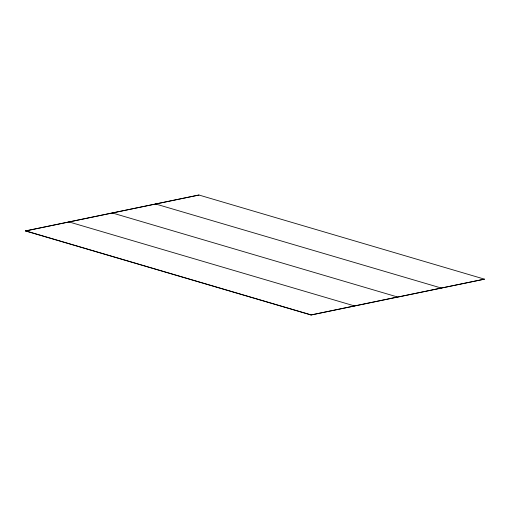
<?xml version="1.0" encoding="UTF-8"?>
<svg xmlns="http://www.w3.org/2000/svg" width="510" height="510" viewBox="0 0 510 510"><rect width="100%" height="100%" fill="white"/><g stroke="black" fill="none" stroke-linecap="round" stroke-linejoin="round"><path stroke-width="0.76" d="M484.481 279.155L311.043 314.976L25.5 230.947L198.957 195.024L484.481 279.155L397.762 297.062L112.238 212.938M68.876 221.895L354.418 305.917M155.595 203.981L441.137 288.003M198.957 195.024L25.5 230.947M311.043 314.976L397.009 297.12M25.519 230.845L311.062 314.874"/></g></svg>
